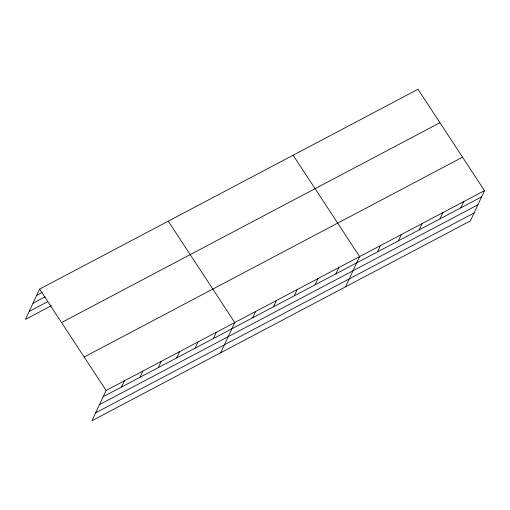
<?xml version="1.0" encoding="UTF-8"?>
<svg xmlns="http://www.w3.org/2000/svg" width="510" height="510" viewBox="0 0 510 510"><rect width="100%" height="100%" fill="white"/><g stroke="black" fill="none" stroke-linecap="round" stroke-linejoin="round"><path stroke-width="0.76" d="M484.5 190.644L106.099 390.481L91.991 420.724L470.398 220.894L484.5 190.644L418.009 89.275L39.601 289.106L25.5 319.356L51.37 305.694M121.565 387.02L124.478 380.772M139.944 377.311L142.857 371.07M158.323 367.608L161.236 361.361M176.702 357.899L179.616 351.658M195.081 348.196L197.995 341.949M213.46 338.487L216.374 332.239M220.651 352.78L234.753 322.537L168.262 221.168M252.654 317.787L255.567 311.546M273.468 306.797L276.375 300.556M294.276 295.806L297.19 289.565M315.091 284.816L318.004 278.575M335.905 273.825L338.812 267.584M345.525 286.837L359.626 256.594L293.135 155.218M377.527 251.844L380.441 245.603M398.342 240.854L401.249 234.606M419.15 229.863L422.063 223.616M439.964 218.873L442.878 212.625M460.779 207.882L463.686 201.635M36.694 295.354L42.139 292.479M32.997 303.272L45.25 296.801M29.191 311.431L47.57 301.729M61.544 322.562L439.951 122.725M84.156 357.025L462.557 157.195M103.186 396.723L481.587 196.892M99.488 404.647L477.895 204.81M95.689 412.807L474.09 212.97M39.601 289.106L106.099 390.481"/></g></svg>
